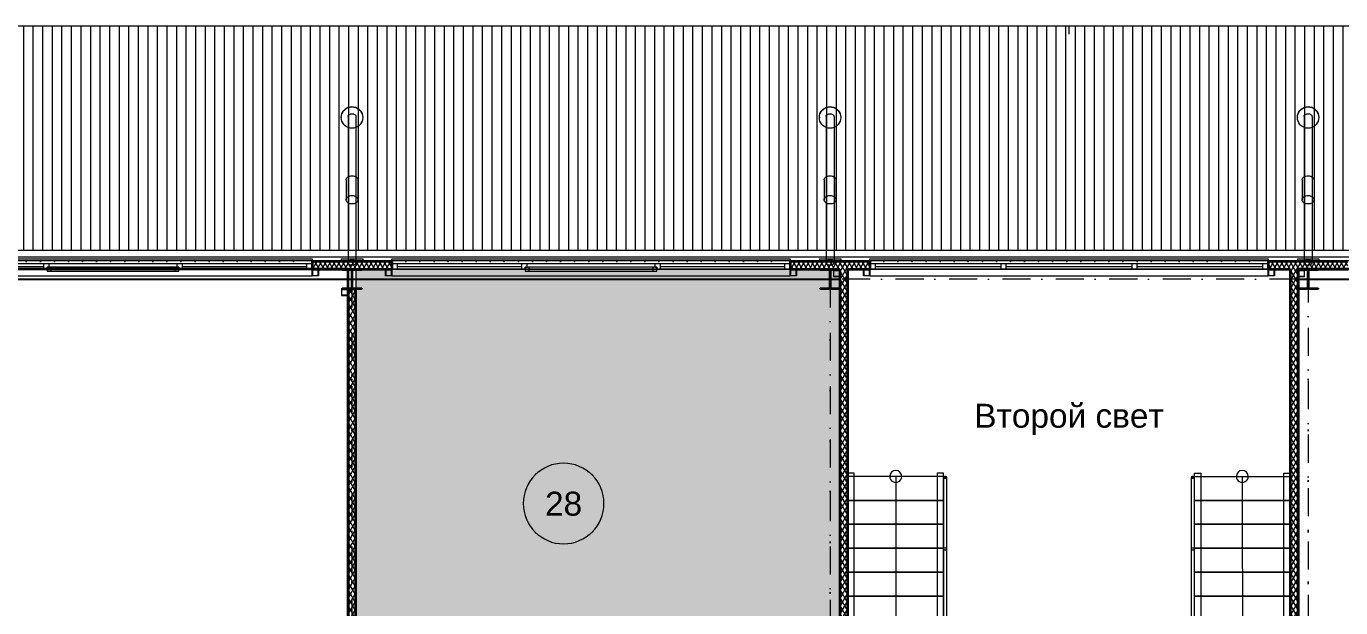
# Model space of a CAD drawing. Header units: millimetres. Extents: x -10605 to 103276, y -15987 to 52426.
# Drawn here: x 35912 to 52410, y 35878 to 43175 of the extents above; entities that cross this region are included whole.
import ezdxf
from ezdxf.enums import TextEntityAlignment as Align

# ---------------------------------------------------------------- set-up
doc = ezdxf.new("R2010")
doc.units = ezdxf.units.MM
doc.header["$MEASUREMENT"] = 0
for name, pattern in [('Dot & Dashed', [670.277762, 352.777767, -176.388884, 0, -141.111112]), ('Крупный пунктир', [634.99999, 0, -634.99999]), ('Пунктирная', [176.388884, 0, -176.388884])]:
    doc.linetypes.add(name, pattern=pattern)
for name, color, linetype, lineweight in [('0_Ном._пера__200', 7, 'Continuous', 0), ('0_Ном._пера__98', 7, 'Continuous', 25), ('Зоны_Ном._пера__38', 171, 'Continuous', 20), ('Лестницы_Ном._пера__100', 7, 'Continuous', 9), ('Металлический каркас здания_Ном._пера__98', 7, 'Continuous', 25), ('Металлический каркас здания_Ном._пера__99', 7, 'Continuous', 15), ('Окна Archicad_Ном._пера__100', 7, 'Continuous', 9), ('Окна Archicad_Ном._пера__3', 7, 'Continuous', 0), ('Окна Archicad_Ном._пера__97', 7, 'Continuous', 35), ('Оси_Ном._пера__200', 7, 'Continuous', 0), ('Паспорта Зон Archicad_Ном._пера__100', 7, 'Continuous', 9), ('Стены _Ном._пера__200', 7, 'Continuous', 0), ('Стены _Ном._пера__97', 7, 'Continuous', 35), ('Стены _Ном._пера__99', 7, 'Continuous', 15)]:
    doc.layers.add(name, color=color, linetype=linetype, lineweight=lineweight)
for name, color, linetype, lineweight, true_color in [('0_Ном._пера__92', 7, 'Continuous', 20, 0xc2e9e9e9), ('Зоны_Ном._пера__121', 7, 'Continuous', 35, 0xc2deab72), ('Стены _Ном._пера__94', 7, 'Continuous', 5, 0xc29f9f9f)]:
    doc.layers.add(name, color=color, linetype=linetype, lineweight=lineweight, true_color=true_color)
for name, color, linetype in [('Зоны', 7, 'Continuous'), ('Лестницы', 7, 'Continuous'), ('Металлический каркас здания', 7, 'Continuous'), ('Окна Archicad', 7, 'Continuous'), ('Оси', 7, 'Continuous'), ('Стены', 7, 'Continuous')]:
    doc.layers.add(name, color=color, linetype=linetype)
doc.styles.add('РЎР“Р•РќР•Р\xa0РР\xa0_РЎРўРР›Р¬_1', font='arial.ttf')
pattern_1 = [(60, (0, 0), (-43.30127, 25), []), (120, (0, 0), (43.30127, 25), [])]
pattern_2 = [(90, (0, 0), (-60, 0), [])]

# ---------------------------------------------------------------- blocks, each defined once
blk = doc.blocks.new('Перекрытие_1', base_point=(98125, 40125))
at = {"layer": '0_Ном._пера__200', "color": 7, "linetype": 'Continuous', "lineweight": 0, "flags": 128}
blk.add_lwpolyline([(98125, 40125), (51875, 40125), (51875, 29425), (46123, 29425), (46123, 40125), (-125, 40125), (-125, -125), (46125, -125), (46125, 10575), (51875, 10575), (51875, -125), (98125, -125)], close=True, dxfattribs=at)
blk = doc.blocks.new('Стена_1', base_point=(51875, 40125))
at = {"layer": 'Стены', "linetype": 'Continuous', "lineweight": 0, "true_color": 0x000000}
h = blk.add_hatch(dxfattribs=at)
h.set_pattern_fill('Batt_Insulation__3_', color=18, style=0, pattern_type=2)
h.set_pattern_definition(pattern_1)
h.paths.add_polyline_path([(51775, 40125), (51775, 28225), (51875, 28225), (51875, 40125)])
at = {"layer": 'Стены _Ном._пера__97', "color": 7, "linetype": 'Continuous', "lineweight": 35, "flags": 128}
for points in [[(51775, 40125), (51775, 28225)], [(51875, 28225), (51875, 40125)]]:
    blk.add_lwpolyline(points, dxfattribs=at)
blk = doc.blocks.new('Стена_30', base_point=(46125, 29425))
at = {"layer": 'Стены', "linetype": 'Continuous', "lineweight": 0, "true_color": 0x000000}
h = blk.add_hatch(dxfattribs=at)
h.set_pattern_fill('Batt_Insulation__3_', color=18, style=0, pattern_type=2)
h.set_pattern_definition(pattern_1)
h.paths.add_polyline_path([(46225, 33885), (46225, 40125), (46125, 40125), (46125, 33885)])
h = blk.add_hatch(dxfattribs=at)
h.set_pattern_fill('Batt_Insulation__3_', color=18, style=0, pattern_type=2)
h.set_pattern_definition(pattern_1)
h.paths.add_polyline_path([(46125, 33875), (46125, 29425), (46225, 29425), (46225, 33875)])
at = {"layer": 'Стены _Ном._пера__97', "color": 7, "linetype": 'Continuous', "lineweight": 35, "flags": 128}
for points in [[(46125, 40125), (46125, 33885)], [(46225, 29425), (46225, 40125)], [(46125, 33775), (46125, 29425)], [(46125, 29425), (46225, 29425)]]:
    blk.add_lwpolyline(points, dxfattribs=at)
blk = doc.blocks.new('Стена_50', base_point=(40000, 34125))
at = {"layer": 'Стены', "linetype": 'Continuous', "lineweight": 0, "true_color": 0x000000}
h = blk.add_hatch(dxfattribs=at)
h.set_pattern_fill('Batt_Insulation__3_', color=18, style=0, pattern_type=2)
h.set_pattern_definition(pattern_1)
h.paths.add_polyline_path([(40050, 34125), (40050, 39875), (39950, 39875), (39950, 34125)])
at = {"layer": 'Стены _Ном._пера__97', "color": 7, "linetype": 'Continuous', "lineweight": 35, "flags": 128}
for points in [[(40050, 39875), (39950, 39875)], [(39950, 39875), (39950, 34125)], [(40050, 34125), (40050, 39875)], [(39950, 34125), (40050, 34125)]]:
    blk.add_lwpolyline(points, dxfattribs=at)
blk = doc.blocks.new('Лист Профилированный 27')
at = {"layer": 'Стены _Ном._пера__94', "linetype": 'Continuous', "lineweight": 5, "true_color": 0x9f9f9f}
h = blk.add_hatch(dxfattribs=at)
h.set_pattern_fill('Barabбs_tйglakц_бllу_dupla', color=253, style=0, pattern_type=2)
h.set_pattern_definition([(90, (0, 0), (-120, 0), [])])
h.paths.add_polyline_path([(0, 200), (0, 0), (90395, 0), (90395, 200), (90395, 2610), (90395, 2809), (0, 2809), (0, 2610)])
at = {"layer": 'Стены _Ном._пера__99', "color": 7, "linetype": 'Continuous', "lineweight": 15}
blk.add_line((45198, 0), (45198, 100), dxfattribs=at)
at = {"layer": 'Стены _Ном._пера__99', "color": 7, "linetype": 'Continuous', "lineweight": 15, "flags": 128}
blk.add_lwpolyline([(0, 200), (0, 0), (90395, 0), (90395, 200), (90395, 2610), (90395, 2809), (0, 2809), (0, 2610)], close=True, dxfattribs=at)
blk = doc.blocks.new('Конструктор Кровли 27')
at = {"layer": '0_Ном._пера__92', "color": 254, "linetype": 'Continuous', "lineweight": 20, "true_color": 0xe9e9e9, "flags": 128}
blk.add_lwpolyline([(0, 46123), (0, 0), (40000, 0), (40000, 46125), (29425, 46125), (29425, 51875), (40000, 51875), (40000, 98000), (0, 98000), (0, 51875), (10575, 51875), (10575, 46123)], close=True, dxfattribs=at)
blk = doc.blocks.new('Колонна SHS ГК 27')
at = {"layer": 'Металлический каркас здания_Ном._пера__99', "linetype": 'Continuous', "lineweight": 0, "true_color": 0xffffff}
h = blk.add_hatch(dxfattribs=at)
h.set_pattern_fill('Barabбs_tйglakц_бllу', style=0, pattern_type=2)
h.set_pattern_definition(pattern_2)
h.paths.add_polyline_path([(-40, -40), (40, -40), (40, 40), (-40, 40)])
h.paths.add_polyline_path([(-36.4, -36.4), (-36.4, 36.4), (36.4, 36.4), (36.4, -36.4)], flags=0)
at = {"layer": 'Металлический каркас здания_Ном._пера__99', "color": 7, "linetype": 'Continuous', "lineweight": 15}
for p, q in [((40, 40), (-40, 40)), ((-40, 40), (-40, -40)), ((-36.4, -36.4), (-36.4, 36.4)), ((-36.4, 36.4), (36.4, 36.4)), ((36.4, 36.4), (36.4, -36.4)), ((40, -40), (40, 40)), ((-40, -40), (40, -40)), ((36.4, -36.4), (-36.4, -36.4))]:
    blk.add_line(p, q, dxfattribs=at)
blk = doc.blocks.new('Труба Квадратного Сечения ГК SHS 27_3')
at = {"layer": 'Металлический каркас здания_Ном._пера__99', "color": 7, "linetype": 'Continuous', "lineweight": 15}
for p, q in [((2500, 40), (0, 40)), ((0, 40), (0, 0)), ((0, 0), (0, -40)), ((5000, 40), (2500, 40)), ((5000, 0), (5000, 40)), ((5000, -40), (5000, 0)), ((0, -40), (2500, -40)), ((2500, -40), (5000, -40))]:
    blk.add_line(p, q, dxfattribs=at)
blk = doc.blocks.new('Стена_55', base_point=(3803, 40236))
at = {"layer": 'Стены _Ном._пера__200', "color": 7, "linetype": 'Continuous', "lineweight": 0}
blk.add_line((3803, 40237), (94198, 40237), dxfattribs=at)
at = {"layer": 'Стены _Ном._пера__200', "color": 7, "linetype": 'Continuous', "lineweight": 0, "flags": 128}
for points in [[(94198, 40276), (3803, 40276)], [(3803, 40236), (94198, 40236)]]:
    blk.add_lwpolyline(points, dxfattribs=at)
blk = doc.blocks.new('Рабочий кабинет_28_30', base_point=(42989, 37418))
at = {"layer": 'Зоны_Ном._пера__38', "linetype": 'Continuous', "lineweight": 0, "true_color": 0x1f1f3f}
blk.add_hatch(color=179, dxfattribs=at).paths.add_polyline_path([(40050, 33875), (46125, 33875), (46125, 40125), (40050, 40125)])
at = {"layer": 'Паспорта Зон Archicad_Ном._пера__100', "color": 7, "linetype": 'Continuous', "lineweight": 9}
blk.add_line((44843, 34634), (45872, 34634), dxfattribs=at)
for start, end in [(0, 180), (180, 0)]:
    blk.add_arc((42656, 37186), 506, start, end, dxfattribs=at)
at = {"layer": 'Паспорта Зон Archicad_Ном._пера__100', "color": 7, "lineweight": 9, "style": 'РЎР“Р•РќР•Р\xa0РР\xa0_РЎРўРР›Р¬_1'}
for tag, p in [('ROOM_NUMBER', (42656, 37184)), ('ROOM_AREA', (45358, 34834))]:
    blk.add_attdef(tag, text='', height=300, dxfattribs=at).set_placement(p, align=Align.MIDDLE_CENTER)
blk = doc.blocks.new('Лестница_3')
at = {"layer": 'Лестницы_Ном._пера__100', "color": 7, "linetype": 'Continuous', "lineweight": 9}
for p, q in [((46225, 37525), (46224, 34525)), ((46225, 37566), (46225, 37525)), ((46305, 37566), (46225, 37566)), ((47425, 37525), (46225, 37525)), ((46225, 37525), (46225, 37225)), ((46304, 34525), (46305, 37525)), ((46305, 37525), (46305, 37566)), ((46825, 37525), (46825, 37225)), ((47345, 37525), (47344, 34525)), ((47345, 37565), (47345, 37525)), ((47425, 37565), (47345, 37565)), ((47345, 37525), (47345, 37525)), ((47424, 34525), (47425, 37525)), ((47425, 37525), (47425, 37565)), ((47425, 37525), (47425, 37525)), ((47425, 37225), (47425, 37525)), ((47425, 37525), (47425, 37525)), ((46225, 37225), (47425, 37225)), ((47425, 37225), (46225, 37225)), ((46225, 37225), (46225, 36925)), ((46825, 37225), (46824, 34825)), ((47425, 36925), (47425, 37225)), ((46225, 36925), (47425, 36925)), ((47425, 36925), (46225, 36925)), ((46225, 36925), (46225, 36625)), ((47425, 36625), (47425, 36925)), ((46225, 36625), (47425, 36625)), ((47425, 36625), (46225, 36625)), ((46225, 36625), (46225, 36325)), ((47425, 36325), (47425, 36625)), ((46225, 36325), (47425, 36325)), ((47425, 36325), (46225, 36325)), ((46225, 36325), (46225, 36025)), ((47425, 36025), (47425, 36325)), ((46225, 36025), (47425, 36025)), ((47425, 36025), (46225, 36025)), ((46225, 36025), (46225, 35725)), ((47425, 35725), (47425, 36025)), ((46225, 35725), (46224, 35425)), ((46225, 35725), (47425, 35725)), ((47425, 35725), (46225, 35725)), ((47424, 35425), (47425, 35725)), ((46224, 35425), (47424, 35425)), ((47424, 35425), (46224, 35425)), ((46224, 35425), (46224, 35125)), ((47424, 35125), (47424, 35425)), ((46224, 35125), (47424, 35125)), ((47424, 35125), (46224, 35125)), ((46224, 35125), (46224, 34825)), ((47424, 34825), (47424, 35125)), ((46224, 34825), (47424, 34825)), ((47424, 34825), (46224, 34825)), ((46224, 34825), (46224, 34525)), ((46824, 34825), (46824, 34525)), ((47424, 34525), (47424, 34825)), ((46824, 34525), (46574, 34775)), ((47074, 34775), (46824, 34525)), ((46224, 34525), (46304, 34525)), ((46224, 34525), (47424, 34525)), ((47344, 34525), (47424, 34525))]:
    blk.add_line(p, q, dxfattribs=at)
for start, end in [(359.9913, 179.9913), (179.9913, 359.9913)]:
    blk.add_arc((46825, 37525), 75, start, end, dxfattribs=at)
blk = doc.blocks.new('Лестница_5')
at = {"layer": 'Лестницы_Ном._пера__100', "color": 7, "linetype": 'Continuous', "lineweight": 9}
for p, q in [((50575, 37525), (50575, 37565)), ((50575, 37565), (50655, 37565)), ((50576, 34525), (50575, 37525)), ((50575, 37525), (50575, 37525)), ((50575, 37225), (50575, 37525)), ((50575, 37525), (50575, 37525)), ((50575, 37525), (51775, 37525)), ((50655, 37565), (50655, 37525)), ((50655, 37525), (50655, 37525)), ((50655, 37525), (50656, 34525)), ((51175, 37525), (51175, 37225)), ((51695, 37525), (51695, 37566)), ((51695, 37566), (51775, 37566)), ((51696, 34525), (51695, 37525)), ((51775, 37566), (51775, 37525)), ((51775, 37525), (51776, 34525)), ((51775, 37525), (51775, 37225)), ((51775, 37225), (50575, 37225)), ((50575, 36925), (50575, 37225)), ((50575, 37225), (51775, 37225)), ((51175, 37225), (51176, 34825)), ((51775, 37225), (51775, 36925)), ((51775, 36925), (50575, 36925)), ((50575, 36625), (50575, 36925)), ((50575, 36925), (51775, 36925)), ((51775, 36925), (51775, 36625)), ((51775, 36625), (50575, 36625)), ((50575, 36325), (50575, 36625)), ((50575, 36625), (51775, 36625)), ((51775, 36625), (51775, 36325)), ((51775, 36325), (50575, 36325)), ((50575, 36025), (50575, 36325)), ((50575, 36325), (51775, 36325)), ((51775, 36325), (51775, 36025)), ((51775, 36025), (50575, 36025)), ((50575, 35725), (50575, 36025)), ((50575, 36025), (51775, 36025)), ((51775, 36025), (51775, 35725)), ((51775, 35725), (50575, 35725)), ((50576, 35425), (50575, 35725)), ((50575, 35725), (51775, 35725)), ((51775, 35725), (51776, 35425)), ((51776, 35425), (50576, 35425)), ((50576, 35125), (50576, 35425)), ((50576, 35425), (51776, 35425)), ((51776, 35425), (51776, 35125)), ((51776, 35125), (50576, 35125)), ((50576, 34825), (50576, 35125)), ((50576, 35125), (51776, 35125)), ((51776, 35125), (51776, 34825)), ((51776, 34825), (50576, 34825)), ((50576, 34825), (51776, 34825)), ((50576, 34525), (50576, 34825)), ((51176, 34825), (51176, 34525)), ((51776, 34825), (51776, 34525)), ((50926, 34775), (51176, 34525)), ((51176, 34525), (51426, 34775)), ((50656, 34525), (50576, 34525)), ((51776, 34525), (50576, 34525)), ((51776, 34525), (51696, 34525))]:
    blk.add_line(p, q, dxfattribs=at)
for start, end in [(0.0087, 180.0087), (180.0087, 0.0087)]:
    blk.add_arc((51175, 37525), 75, start, end, dxfattribs=at)
blk = doc.blocks.new('Ограждение_4')
at = {"layer": 'Лестницы_Ном._пера__100', "color": 7, "linetype": 'Continuous', "lineweight": 9}
for p, q in [((47465, 37515), (47425, 37515)), ((47425, 37515), (47425, 34815)), ((47465, 37515), (47425, 37515)), ((47425, 37515), (47425, 34815)), ((47465, 37515), (47425, 37515)), ((47425, 37515), (47425, 34815)), ((47465, 37515), (47425, 37515)), ((47425, 37515), (47425, 34815)), ((47465, 37515), (47425, 37515)), ((47425, 37515), (47425, 34815)), ((47465, 34815), (47465, 37515)), ((47465, 34815), (47465, 37515)), ((47465, 34815), (47465, 37515)), ((47465, 34815), (47465, 37515)), ((47465, 34815), (47465, 37515)), ((50575, 37515), (50535, 37515)), ((50535, 37515), (50535, 34815)), ((50575, 37515), (50535, 37515)), ((50535, 37515), (50535, 34815)), ((50575, 37515), (50535, 37515)), ((50535, 37515), (50535, 34815)), ((50575, 37515), (50535, 37515)), ((50535, 37515), (50535, 34815)), ((50575, 37515), (50535, 37515)), ((50535, 37515), (50535, 34815)), ((50575, 34815), (50575, 37515)), ((50575, 34815), (50575, 37515)), ((50575, 34815), (50575, 37515)), ((50575, 34815), (50575, 37515)), ((50575, 34815), (50575, 37515)), ((47425, 34815), (47425, 33905)), ((47425, 34815), (47425, 33905)), ((47425, 34815), (47425, 33905)), ((47425, 34815), (47425, 33905)), ((47425, 34815), (47425, 33905)), ((47465, 33905), (47465, 34815)), ((47465, 33905), (47465, 34815)), ((47465, 33905), (47465, 34815)), ((47465, 33905), (47465, 34815)), ((47465, 33905), (47465, 34815)), ((50535, 34815), (50535, 33905)), ((50535, 34815), (50535, 33905)), ((50535, 34815), (50535, 33905)), ((50535, 34815), (50535, 33905)), ((50535, 34815), (50535, 33905)), ((50575, 33905), (50575, 34815)), ((50575, 33905), (50575, 34815)), ((50575, 33905), (50575, 34815)), ((50575, 33905), (50575, 34815)), ((50575, 33905), (50575, 34815)), ((47425, 33905), (47424, 29425)), ((47425, 33905), (47424, 29425)), ((47425, 33905), (47424, 29425)), ((47425, 33905), (47424, 29425)), ((47425, 33905), (47424, 29425)), ((47464, 29465), (47465, 33905)), ((47464, 29465), (47465, 33905)), ((47464, 29465), (47465, 33905)), ((47464, 29465), (47465, 33905)), ((47464, 29465), (47465, 33905)), ((50535, 33905), (50535, 29465)), ((50535, 33905), (50535, 29465)), ((50535, 33905), (50535, 29465)), ((50535, 33905), (50535, 29465)), ((50535, 33905), (50535, 29465)), ((50575, 29425), (50575, 33905)), ((50575, 29425), (50575, 33905)), ((50575, 29425), (50575, 33905)), ((50575, 29425), (50575, 33905)), ((50575, 29425), (50575, 33905)), ((47424, 29425), (50575, 29425)), ((47424, 29425), (50575, 29425)), ((47424, 29425), (50575, 29425)), ((47424, 29425), (50575, 29425)), ((47424, 29425), (50575, 29425)), ((50535, 29465), (47464, 29465)), ((50535, 29465), (47464, 29465)), ((50535, 29465), (47464, 29465)), ((50535, 29465), (47464, 29465)), ((50535, 29465), (47464, 29465))]:
    blk.add_line(p, q, dxfattribs=at)
at = {"layer": 'Лестницы_Ном._пера__100', "color": 7, "linetype": 'Continuous', "lineweight": 9, "flags": 128}
for points in [[(47465, 37515), (47465, 37516), (47464, 37518), (47462, 37520), (47460, 37521), (47458, 37522), (47455, 37523), (47452, 37524), (47449, 37524), (47445, 37525), (47442, 37524), (47438, 37524), (47435, 37523), (47432, 37522), (47430, 37521), (47428, 37520), (47426, 37518), (47425, 37516), (47425, 37515), (47425, 37513), (47426, 37511), (47428, 37510), (47430, 37508), (47432, 37507), (47435, 37506), (47438, 37505), (47442, 37505), (47445, 37505), (47449, 37505), (47452, 37505), (47455, 37506), (47458, 37507), (47460, 37508), (47462, 37510), (47464, 37511), (47465, 37513)], [(50535, 37515), (50535, 37513), (50536, 37511), (50538, 37510), (50540, 37508), (50542, 37507), (50545, 37506), (50548, 37505), (50552, 37505), (50555, 37505), (50558, 37505), (50562, 37505), (50565, 37506), (50568, 37507), (50570, 37508), (50572, 37510), (50574, 37511), (50575, 37513), (50575, 37515), (50575, 37516), (50574, 37518), (50572, 37520), (50570, 37521), (50568, 37522), (50565, 37523), (50562, 37524), (50558, 37524), (50555, 37525), (50552, 37524), (50548, 37524), (50545, 37523), (50542, 37522), (50540, 37521), (50538, 37520), (50536, 37518), (50535, 37516)], [(47425, 36605), (47465, 36605), (47465, 36625), (47425, 36625)], [(50575, 36625), (50535, 36625), (50535, 36605), (50575, 36605)], [(47425, 35705), (47465, 35705), (47465, 35725), (47425, 35725)], [(50575, 35725), (50535, 35725), (50535, 35705), (50575, 35705)], [(47465, 34815), (47464, 34816), (47464, 34818), (47462, 34820), (47460, 34821), (47458, 34822), (47455, 34823), (47452, 34824), (47448, 34824), (47445, 34825), (47441, 34824), (47438, 34824), (47435, 34823), (47432, 34822), (47429, 34821), (47427, 34820), (47426, 34818), (47425, 34816), (47425, 34815), (47425, 34813), (47426, 34811), (47427, 34810), (47429, 34808), (47432, 34807), (47435, 34806), (47438, 34805), (47441, 34805), (47445, 34805), (47448, 34805), (47452, 34805), (47455, 34806), (47458, 34807), (47460, 34808), (47462, 34810), (47464, 34811), (47464, 34813)], [(50575, 34825), (50535, 34825), (50535, 34805), (50575, 34805)], [(47465, 33905), (47464, 33907), (47464, 33909), (47462, 33910), (47460, 33912), (47458, 33913), (47455, 33914), (47452, 33915), (47448, 33915), (47445, 33915), (47441, 33915), (47438, 33915), (47435, 33914), (47432, 33913), (47429, 33912), (47427, 33910), (47426, 33909), (47425, 33907), (47425, 33905), (47425, 33903), (47426, 33902), (47427, 33900), (47429, 33899), (47432, 33897), (47435, 33896), (47438, 33896), (47441, 33895), (47445, 33895), (47448, 33895), (47452, 33896), (47455, 33896), (47458, 33897), (47460, 33899), (47462, 33900), (47464, 33902), (47464, 33903)], [(50575, 33915), (50535, 33915), (50535, 33895), (50575, 33895)], [(47425, 33003), (47465, 33003), (47465, 33023), (47425, 33023)], [(50575, 33023), (50535, 33023), (50535, 33003), (50575, 33003)], [(47425, 32111), (47465, 32111), (47465, 32131), (47425, 32131)], [(50575, 32131), (50535, 32131), (50535, 32111), (50575, 32111)], [(47425, 31219), (47465, 31219), (47465, 31239), (47425, 31239)], [(50575, 31239), (50535, 31239), (50535, 31219), (50575, 31219)], [(47424, 30327), (47464, 30327), (47464, 30347), (47424, 30347)], [(50575, 30347), (50535, 30347), (50535, 30327), (50575, 30327)], [(47444, 29465), (47443, 29465), (47441, 29464), (47439, 29462), (47438, 29460), (47437, 29458), (47436, 29455), (47435, 29452), (47435, 29448), (47434, 29445), (47435, 29442), (47435, 29438), (47436, 29435), (47437, 29432), (47438, 29430), (47439, 29428), (47441, 29426), (47443, 29425), (47444, 29425), (47446, 29425), (47448, 29426), (47449, 29428), (47451, 29430), (47452, 29432), (47453, 29435), (47454, 29438), (47454, 29442), (47454, 29445), (47454, 29448), (47454, 29452), (47453, 29455), (47452, 29458), (47451, 29460), (47449, 29462), (47448, 29464), (47446, 29465)], [(48232, 29425), (48232, 29465), (48212, 29465), (48212, 29425)], [(49010, 29425), (49010, 29465), (48990, 29465), (48990, 29425)], [(49787, 29425), (49787, 29465), (49767, 29465), (49767, 29425)], [(50535, 29445), (50535, 29443), (50536, 29442), (50538, 29440), (50540, 29439), (50542, 29437), (50545, 29436), (50548, 29436), (50552, 29435), (50555, 29435), (50558, 29435), (50562, 29436), (50565, 29436), (50568, 29437), (50570, 29439), (50572, 29440), (50574, 29442), (50575, 29443), (50575, 29445), (50575, 29447), (50574, 29448), (50572, 29450), (50570, 29451), (50568, 29453), (50565, 29454), (50562, 29454), (50558, 29455), (50555, 29455), (50552, 29455), (50548, 29454), (50545, 29454), (50542, 29453), (50540, 29451), (50538, 29450), (50536, 29448), (50535, 29447)]]:
    blk.add_lwpolyline(points, close=True, dxfattribs=at)
blk = doc.blocks.new('Колонна Универсальная 27')
at = {"layer": 'Металлический каркас здания_Ном._пера__98', "linetype": 'Continuous', "lineweight": 0, "true_color": 0xffffff}
h = blk.add_hatch(dxfattribs=at)
h.set_pattern_fill('Barabбs_tйglakц_бllу', style=0, pattern_type=2)
h.set_pattern_definition(pattern_2)
h.paths.add_polyline_path([(-125, -125), (125, -125), (125, -113), (4, -113), (4, 113), (125, 113), (125, 125), (-125, 125), (-125, 113), (-4, 113), (-4, -113), (-125, -113)])
at = {"layer": 'Металлический каркас здания_Ном._пера__98', "color": 7, "linetype": 'Continuous', "lineweight": 25}
for p, q in [((125, 125), (-125, 125)), ((-125, 125), (-125, 113)), ((-125, 113), (-4, 113)), ((-4, 113), (-4, -113)), ((4, -113), (4, 113)), ((4, 113), (125, 113)), ((125, 113), (125, 125)), ((-4, -113), (-125, -113)), ((-125, -113), (-125, -125)), ((-125, -125), (125, -125)), ((125, -113), (4, -113)), ((125, -125), (125, -113))]:
    blk.add_line(p, q, dxfattribs=at)
blk = doc.blocks.new('Двутавp К 26020-83 27')
at = {"layer": 'Металлический каркас здания_Ном._пера__98', "color": 7, "linetype": 'Крупный пунктир', "lineweight": 25}
blk.add_line((0, 0), (39875, 0), dxfattribs=at)
blk = doc.blocks.new('Стандартный Маркер Сетки_2')
at = {"layer": 'Оси_Ном._пера__200', "color": 7, "linetype": 'Dot & Dashed', "lineweight": 0}
blk.add_line((0, 0), (107930, 0), dxfattribs=at)
at = {"layer": 'Оси_Ном._пера__200', "color": 7, "lineweight": 0, "style": 'РЎР“Р•РќР•Р\xa0РР\xa0_РЎРўРР›Р¬_1'}
blk.add_attdef('AC_MarkerText_1', text='', height=300, dxfattribs=at).set_placement((108330, 150), align=Align.TOP_CENTER)
blk = doc.blocks.new('Цилиндр 27')
at = {"layer": 'Стены _Ном._пера__200', "color": 7, "linetype": 'Continuous', "lineweight": 0}
for p, q in [((-33, 17), (-35, 9)), ((-35, 9), (-35, 0)), ((-35, 0), (-35, -9)), ((-31, 25), (-33, 17)), ((-27, 32), (-31, 25)), ((-23, 38), (-27, 32)), ((-18, 43), (-23, 38)), ((-12, 47), (-18, 43)), ((-6, 49), (-12, 47)), ((0, 50), (-6, 49)), ((0, 50), (1831, 50)), ((1798, 17), (1796, 9)), ((1796, 9), (1796, 0)), ((1796, 0), (1796, -9)), ((1801, 25), (1798, 17)), ((1804, 32), (1801, 25)), ((1809, 38), (1804, 32)), ((1814, 43), (1809, 38)), ((1819, 47), (1814, 43)), ((1825, 49), (1819, 47)), ((1831, 50), (1825, 49)), ((1837, 49), (1831, 50)), ((1843, 47), (1837, 49)), ((1849, 43), (1843, 47)), ((1854, 38), (1849, 43)), ((1858, 32), (1854, 38)), ((1862, 25), (1858, 32)), ((1865, 17), (1862, 25)), ((1866, 9), (1865, 17)), ((1867, 0), (1866, 9)), ((1866, -9), (1867, 0)), ((-35, -9), (-33, -17)), ((-33, -17), (-31, -25)), ((-31, -25), (-27, -32)), ((-27, -32), (-23, -38)), ((-23, -38), (-18, -43)), ((-18, -43), (-12, -47)), ((-12, -47), (-6, -49)), ((-6, -49), (0, -50)), ((0, -50), (1831, -50)), ((1796, -9), (1798, -17)), ((1798, -17), (1801, -25)), ((1801, -25), (1804, -32)), ((1804, -32), (1809, -38)), ((1809, -38), (1814, -43)), ((1814, -43), (1819, -47)), ((1819, -47), (1825, -49)), ((1825, -49), (1831, -50)), ((1831, -50), (1837, -49)), ((1837, -49), (1843, -47)), ((1843, -47), (1849, -43)), ((1849, -43), (1854, -38)), ((1854, -38), (1858, -32)), ((1858, -32), (1862, -25)), ((1862, -25), (1865, -17)), ((1865, -17), (1866, -9))]:
    blk.add_line(p, q, dxfattribs=at)
blk = doc.blocks.new('Цилиндр 27_2')
at = {"layer": 'Стены _Ном._пера__200', "color": 7, "linetype": 'Continuous', "lineweight": 0}
for p, q in [((-132, 23), (-134, 0)), ((-126, 46), (-132, 23)), ((-128, 23), (-130, 0)), ((-122, 46), (-128, 23)), ((-116, 67), (-126, 46)), ((-112, 67), (-122, 46)), ((-102, 86), (-116, 67)), ((-99, 86), (-112, 67)), ((-86, 102), (-102, 86)), ((-82, 102), (-99, 86)), ((-67, 116), (-86, 102)), ((-63, 116), (-82, 102)), ((-46, 126), (-67, 116)), ((-42, 126), (-63, 116)), ((-23, 132), (-46, 126)), ((-20, 132), (-42, 126)), ((0, 134), (-23, 132)), ((3, 134), (-20, 132)), ((0, 134), (3, 134)), ((27, 132), (3, 134)), ((49, 126), (27, 132)), ((70, 116), (49, 126)), ((89, 102), (70, 116)), ((106, 86), (89, 102)), ((119, 67), (106, 86)), ((129, 46), (119, 67)), ((135, 23), (129, 46)), ((137, 0), (135, 23)), ((135, -23), (137, 0)), ((-134, 0), (-132, -23)), ((-132, -23), (-126, -46)), ((-130, 0), (-128, -23)), ((-128, -23), (-122, -46)), ((-126, -46), (-116, -67)), ((-122, -46), (-112, -67)), ((-116, -67), (-102, -86)), ((-112, -67), (-99, -86)), ((-102, -86), (-86, -102)), ((-99, -86), (-82, -102)), ((-86, -102), (-67, -116)), ((-82, -102), (-63, -116)), ((-67, -116), (-46, -126)), ((-63, -116), (-42, -126)), ((-46, -126), (-23, -132)), ((-42, -126), (-20, -132)), ((-23, -132), (0, -134)), ((-20, -132), (3, -134)), ((0, -134), (3, -134)), ((3, -134), (27, -132)), ((27, -132), (49, -126)), ((49, -126), (70, -116)), ((70, -116), (89, -102)), ((89, -102), (106, -86)), ((106, -86), (119, -67)), ((119, -67), (129, -46)), ((129, -46), (135, -23))]:
    blk.add_line(p, q, dxfattribs=at)
blk = doc.blocks.new('Цилиндр 27_3')
at = {"layer": 'Стены _Ном._пера__200', "color": 7, "linetype": 'Continuous', "lineweight": 0}
for p, q in [((0, 134), (0, 132)), ((0, 134), (30, 134)), ((0, 132), (0, 126)), ((0, 126), (0, 116)), ((0, 116), (0, 102)), ((0, 102), (0, 86)), ((0, 86), (0, 67)), ((0, 67), (0, 46)), ((0, 46), (0, 23)), ((0, 23), (0, 0)), ((0, 0), (0, -23)), ((30, 134), (30, 132)), ((30, 132), (30, 126)), ((30, 126), (30, 116)), ((30, 116), (30, 102)), ((30, 102), (30, 86)), ((30, 86), (30, 67)), ((30, 67), (30, 46)), ((30, 46), (30, 23)), ((30, 23), (30, 0)), ((30, 0), (30, -23)), ((0, -23), (0, -46)), ((0, -46), (0, -67)), ((0, -67), (0, -86)), ((0, -86), (0, -102)), ((0, -102), (0, -116)), ((0, -116), (0, -126)), ((0, -126), (0, -132)), ((0, -132), (0, -134)), ((0, -134), (30, -134)), ((30, -23), (30, -46)), ((30, -46), (30, -67)), ((30, -67), (30, -86)), ((30, -86), (30, -102)), ((30, -102), (30, -116)), ((30, -116), (30, -126)), ((30, -126), (30, -132)), ((30, -132), (30, -134))]:
    blk.add_line(p, q, dxfattribs=at)
blk = doc.blocks.new('Цилиндр 27_4')
at = {"layer": 'Стены _Ном._пера__200', "color": 7, "linetype": 'Continuous', "lineweight": 0}
for p, q in [((-52, 13), (-53, 0)), ((-53, 0), (-52, -13)), ((-50, 26), (-52, 13)), ((-46, 37), (-50, 26)), ((-41, 48), (-46, 37)), ((-34, 57), (-41, 48)), ((-27, 65), (-34, 57)), ((-18, 70), (-27, 65)), ((-9, 74), (-18, 70)), ((0, 75), (-9, 74)), ((0, 75), (248, 75)), ((196, 13), (195, 0)), ((195, 0), (196, -13)), ((198, 26), (196, 13)), ((202, 37), (198, 26)), ((208, 48), (202, 37)), ((214, 57), (208, 48)), ((222, 65), (214, 57)), ((230, 70), (222, 65)), ((239, 74), (230, 70)), ((248, 75), (239, 74)), ((257, 74), (248, 75)), ((266, 70), (257, 74)), ((275, 65), (266, 70)), ((282, 57), (275, 65)), ((289, 48), (282, 57)), ((294, 37), (289, 48)), ((298, 26), (294, 37)), ((300, 13), (298, 26)), ((301, 0), (300, 13)), ((300, -13), (301, 0)), ((-52, -13), (-50, -26)), ((-50, -26), (-46, -37)), ((-46, -37), (-41, -48)), ((-41, -48), (-34, -57)), ((-34, -57), (-27, -65)), ((-27, -65), (-18, -70)), ((-18, -70), (-9, -74)), ((-9, -74), (0, -75)), ((0, -75), (248, -75)), ((196, -13), (198, -26)), ((198, -26), (202, -37)), ((202, -37), (208, -48)), ((208, -48), (214, -57)), ((214, -57), (222, -65)), ((222, -65), (230, -70)), ((230, -70), (239, -74)), ((239, -74), (248, -75)), ((248, -75), (257, -74)), ((257, -74), (266, -70)), ((266, -70), (275, -65)), ((275, -65), (282, -57)), ((282, -57), (289, -48)), ((289, -48), (294, -37)), ((294, -37), (298, -26)), ((298, -26), (300, -13))]:
    blk.add_line(p, q, dxfattribs=at)
blk = doc.blocks.new('Двутавp К 26020-83 27_4')
at = {"layer": 'Металлический каркас здания_Ном._пера__98', "color": 7, "linetype": 'Крупный пунктир', "lineweight": 25}
blk.add_line((0, 0), (39750, 0), dxfattribs=at)
blk = doc.blocks.new('Горизонтальное Многостворчатое Окно 27')
at = {"layer": 'Окна Archicad_Ном._пера__100', "color": 7, "linetype": 'Continuous', "lineweight": 9}
for p, q in [((-2500, 0), (-2430, 0)), ((-2430, 0), (-2430, -70)), ((-873, -70), (-873, 0)), ((-873, 0), (-838, 0)), ((-838, 0), (-828, 0)), ((-828, 25), (-778, 25)), ((-828, -25), (-828, 25)), ((-828, 0), (-828, -25)), ((-778, 25), (-778, -25)), ((-778, 25), (778, 25)), ((-778, 0), (778, 0)), ((778, -25), (778, 25)), ((778, 25), (828, 25)), ((828, 25), (828, -25)), ((828, -25), (828, 0)), ((828, 0), (838, 0)), ((838, 0), (873, 0)), ((873, 0), (873, -70)), ((2430, -70), (2430, 0)), ((2430, 0), (2500, 0)), ((-2430, -70), (-2500, -70)), ((-838, -70), (-873, -70)), ((-803, -70), (-838, -70)), ((-828, -25), (-803, -25)), ((-778, -25), (-828, -25)), ((-803, -25), (-803, -70)), ((778, -25), (-778, -25)), ((828, -25), (778, -25)), ((803, -70), (803, -25)), ((803, -25), (828, -25)), ((838, -70), (803, -70)), ((873, -70), (838, -70)), ((2500, -70), (2430, -70))]:
    blk.add_line(p, q, dxfattribs=at)
at = {"layer": 'Окна Archicad_Ном._пера__3', "color": 7, "linetype": 'Continuous', "lineweight": 0}
for p, q in [((-2500, 0), (2500, 0)), ((-2430, 0), (-873, 0)), ((-778, 25), (778, 25)), ((873, 0), (2430, 0)), ((-2500, -100), (-2500, -130)), ((-2500, -130), (2500, -130)), ((-2430, -35), (-873, -35)), ((-873, -70), (-2430, -70)), ((803, -70), (-803, -70)), ((873, -35), (2430, -35)), ((2430, -70), (873, -70)), ((2500, -130), (2500, -100))]:
    blk.add_line(p, q, dxfattribs=at)
at = {"layer": 'Окна Archicad_Ном._пера__3', "color": 7, "linetype": 'Пунктирная', "lineweight": 0}
blk.add_line((-2500, -100), (2500, -100), dxfattribs=at)
at = {"layer": 'Окна Archicad_Ном._пера__97', "color": 7, "linetype": 'Continuous', "lineweight": 35}
for p, q in [((-2500, -70), (-2500, 0)), ((-2500, -70), (-2500, 0)), ((2500, -70), (2500, 0)), ((2500, -70), (2500, 0)), ((-2500, -100), (-2500, -70)), ((2500, -100), (2500, -70))]:
    blk.add_line(p, q, dxfattribs=at)
blk = doc.blocks.new('Горизонтальное Многостворчатое Окно 27_2')
at = {"layer": 'Окна Archicad_Ном._пера__100', "color": 7, "linetype": 'Continuous', "lineweight": 9}
for p, q in [((-2500, 0), (-2430, 0)), ((-2430, 0), (-2430, -70)), ((-857, -70), (-857, 0)), ((-857, 0), (-822, 0)), ((-822, 0), (-787, 0)), ((-787, 0), (-787, -70)), ((787, -70), (787, 0)), ((787, 0), (822, 0)), ((822, 0), (857, 0)), ((857, 0), (857, -70)), ((2430, -70), (2430, 0)), ((2430, 0), (2500, 0)), ((-2430, -70), (-2500, -70)), ((-822, -70), (-857, -70)), ((-787, -70), (-822, -70)), ((822, -70), (787, -70)), ((857, -70), (822, -70)), ((2500, -70), (2430, -70))]:
    blk.add_line(p, q, dxfattribs=at)
at = {"layer": 'Окна Archicad_Ном._пера__3', "color": 7, "linetype": 'Continuous', "lineweight": 0}
for p, q in [((-2500, 0), (2500, 0)), ((-2430, 0), (-857, 0)), ((-787, 0), (787, 0)), ((857, 0), (2430, 0)), ((-2500, -100), (-2500, -130)), ((-2500, -130), (2500, -130)), ((-2430, -35), (-857, -35)), ((-857, -70), (-2430, -70)), ((-787, -35), (787, -35)), ((787, -70), (-787, -70)), ((857, -35), (2430, -35)), ((2430, -70), (857, -70)), ((2500, -130), (2500, -100))]:
    blk.add_line(p, q, dxfattribs=at)
at = {"layer": 'Окна Archicad_Ном._пера__3', "color": 7, "linetype": 'Пунктирная', "lineweight": 0}
blk.add_line((-2500, -100), (2500, -100), dxfattribs=at)
at = {"layer": 'Окна Archicad_Ном._пера__97', "color": 7, "linetype": 'Continuous', "lineweight": 35}
for p, q in [((-2500, -70), (-2500, 0)), ((-2500, -70), (-2500, 0)), ((2500, -70), (2500, 0)), ((2500, -70), (2500, 0)), ((-2500, -100), (-2500, -70)), ((2500, -100), (2500, -70))]:
    blk.add_line(p, q, dxfattribs=at)
blk = doc.blocks.new('Стена_102', base_point=(-125, 40125))
at = {"layer": 'Стены', "linetype": 'Continuous', "lineweight": 0, "true_color": 0x000000}
h = blk.add_hatch(dxfattribs=at)
h.set_pattern_fill('Batt_Insulation__3_', color=18, style=0, pattern_type=2)
h.set_pattern_definition(pattern_1)
h.paths.add_polyline_path([(39500, 40225), (39500, 40195), (39500, 40125), (40500, 40125), (40500, 40195), (40500, 40225)])
h = blk.add_hatch(dxfattribs=at)
h.set_pattern_fill('Batt_Insulation__3_', color=18, style=0, pattern_type=2)
h.set_pattern_definition(pattern_1)
h.paths.add_polyline_path([(45500, 40195), (45500, 40125), (46500, 40125), (46500, 40195), (46500, 40225), (45500, 40225)])
h = blk.add_hatch(dxfattribs=at)
h.set_pattern_fill('Batt_Insulation__3_', color=18, style=0, pattern_type=2)
h.set_pattern_definition(pattern_1)
h.paths.add_polyline_path([(51500, 40195), (51500, 40125), (52500, 40125), (52500, 40195), (52500, 40225), (51500, 40225)])
at = {"layer": 'Стены _Ном._пера__97', "color": 7, "linetype": 'Continuous', "lineweight": 35}
for p, q in [((39500, 40225), (39500, 40195)), ((39500, 40195), (39500, 40125)), ((40500, 40225), (40500, 40195)), ((40500, 40195), (40500, 40125)), ((45500, 40225), (45500, 40195)), ((45500, 40195), (45500, 40125)), ((46500, 40225), (46500, 40195)), ((46500, 40195), (46500, 40125)), ((51500, 40225), (51500, 40195)), ((51500, 40195), (51500, 40125))]:
    blk.add_line(p, q, dxfattribs=at)
at = {"layer": 'Стены _Ном._пера__97', "color": 7, "linetype": 'Continuous', "lineweight": 35, "flags": 128}
for points in [[(40500, 40225), (39500, 40225)], [(39500, 40125), (40500, 40125)], [(46500, 40225), (45500, 40225)], [(45500, 40125), (46125, 40125)], [(46225, 40125), (46500, 40125)], [(52500, 40225), (51500, 40225)], [(51500, 40125), (51775, 40125)], [(51875, 40125), (52500, 40125)]]:
    blk.add_lwpolyline(points, dxfattribs=at)
at = {"layer": 'Окна Archicad', "color": 7, "linetype": 'Continuous', "lineweight": 0, "xscale": -1, "zscale": 1000, "rotation": 180}
for name, p in [('Горизонтальное Многостворчатое Окно 27', (37000, 40125)), ('Горизонтальное Многостворчатое Окно 27', (43000, 40125)), ('Горизонтальное Многостворчатое Окно 27_2', (49000, 40125))]:
    blk.add_blockref(name, p, dxfattribs=at)
blk = doc.blocks.new('Крыша_1', base_point=(0, 0))
at = {"layer": '0_Ном._пера__98', "color": 7, "linetype": 'Continuous', "lineweight": 25, "flags": 128}
for points in [[(0, 40000), (46123, 40000)], [(46123, 40000), (46123, 29425)], [(51875, 40000), (98000, 40000)], [(51875, 29425), (51875, 40000)]]:
    blk.add_lwpolyline(points, dxfattribs=at)
blk = doc.blocks.new('Стандартный Маркер Сетки_4')
at = {"layer": 'Оси_Ном._пера__200', "color": 7, "linetype": 'Dot & Dashed', "lineweight": 0}
for q in [(55187, 0), (0, 0)]:
    blk.add_line((0, 0), q, dxfattribs=at)
at = {"layer": 'Оси_Ном._пера__200', "color": 7, "lineweight": 0, "style": 'РЎР“Р•РќР•Р\xa0РР\xa0_РЎРўРР›Р¬_1'}
blk.add_attdef('AC_MarkerText_1', text='', height=300, rotation=90, dxfattribs=at).set_placement((55368, -69), align=Align.TOP_CENTER)
blk = doc.blocks.new('Стандартный Маркер Сетки_5')
at = {"layer": 'Оси_Ном._пера__200', "color": 7, "linetype": 'Dot & Dashed', "lineweight": 0}
for q in [(55249, 0), (0, 0)]:
    blk.add_line((0, 0), q, dxfattribs=at)
at = {"layer": 'Оси_Ном._пера__200', "color": 7, "lineweight": 0, "style": 'РЎР“Р•РќР•Р\xa0РР\xa0_РЎРўРР›Р¬_1'}
blk.add_attdef('AC_MarkerText_1', text='', height=300, rotation=90, dxfattribs=at).set_placement((55430, -69), align=Align.TOP_CENTER)

msp = doc.modelspace()

# ---------------------------------------------------------------- linework, layer by layer
at = {"layer": 'Зоны_Ном._пера__121', "color": 43, "linetype": 'Continuous', "lineweight": 35, "true_color": 0xdeab72, "flags": 128}
for points in [[(34050, 28225.00002), (39950.01944, 28225.00002), (39950.01944, 40125.00012), (34050, 40125.00012)], [(57950.2157, 28225.00002), (57950.2157, 40125.00012), (51875, 40125.00012), (51875, 28225.00002)]]:
    msp.add_lwpolyline(points, close=True, dxfattribs=at)
at = {"layer": 'Зоны_Ном._пера__38', "color": 171, "linetype": 'Continuous', "lineweight": 20, "flags": 128}
msp.add_lwpolyline([(40050.01944, 33874.99222), (46125, 33874.99222), (46125, 40125.00012), (40050.01944, 40125.00012)], close=True, dxfattribs=at)

# ---------------------------------------------------------------- block references
at = {"color": 7, "linetype": 'Continuous', "lineweight": 0}
msp.add_blockref('Перекрытие_1', (98125.00021, 40125.00012), dxfattribs=at)
at = {"color": 8, "linetype": 'Continuous', "lineweight": 0, "true_color": 0x747474, "zscale": 1000, "rotation": 270}
msp.add_blockref('Конструктор Кровли 27', (0, 40000.00005), dxfattribs=at)
at = {"color": 7, "linetype": 'Continuous', "lineweight": 25}
msp.add_blockref('Крыша_1', (0, 0), dxfattribs=at)
at = {"layer": 'Зоны', "color": 7, "linetype": 'Continuous', "lineweight": 9}
msp.add_blockref('Рабочий кабинет_28_30', (42989.04134, 37417.90393), dxfattribs=at).add_auto_attribs({'ROOM_NUMBER': '28', 'ROOM_AREA': '37,97'})
at = {"layer": 'Лестницы', "color": 7, "linetype": 'Continuous', "lineweight": 9}
for name in ['Лестница_3', 'Лестница_5']:
    msp.add_blockref(name, (0, 0), dxfattribs=at)
at = {"layer": 'Лестницы', "color": 7, "linetype": 'Continuous', "lineweight": 50}
msp.add_blockref('Ограждение_4', (0, 0), dxfattribs=at)
at = {"layer": 'Металлический каркас здания', "color": 7, "linetype": 'Continuous', "lineweight": 9, "zscale": 1000}
for name, p, rotation in [('Двутавp К 26020-83 27', (40000, 0), 90), ('Двутавp К 26020-83 27_4', (46000.00006, 39875.00005), 270)]:
    msp.add_blockref(name, p, dxfattribs=dict(at, rotation=rotation))
at = {"layer": 'Металлический каркас здания', "color": 7, "linetype": 'Continuous', "lineweight": 9, "xscale": -1, "zscale": 1000, "rotation": 270}
msp.add_blockref('Двутавp К 26020-83 27', (52000, 0), dxfattribs=at)
at = {"layer": 'Металлический каркас здания_Ном._пера__98', "color": 7, "linetype": 'Continuous', "lineweight": 25, "xscale": -1, "zscale": 1000}
for p in [(40000.015, 40000.00005), (46000, 40000.00005), (52000, 40000.00005)]:
    msp.add_blockref('Колонна Универсальная 27', p, dxfattribs=at)
at = {"layer": 'Металлический каркас здания_Ном._пера__99', "color": 7, "linetype": 'Continuous', "lineweight": 15, "zscale": 1000, "rotation": 180}
for name, p in [('Труба Квадратного Сечения ГК SHS 27_3', (39500.0001, 40085.00012)), ('Труба Квадратного Сечения ГК SHS 27_3', (39500.0001, 40085.00012)), ('Труба Квадратного Сечения ГК SHS 27_3', (45500.0001, 40085.00012)), ('Труба Квадратного Сечения ГК SHS 27_3', (45500.0001, 40085.00012)), ('Колонна SHS ГК 27', (46085, 40073.00005)), ('Труба Квадратного Сечения ГК SHS 27_3', (51500.0001, 40085.00012)), ('Труба Квадратного Сечения ГК SHS 27_3', (51500.0001, 40085.00012)), ('Колонна SHS ГК 27', (51915, 40073.00005)), ('Колонна SHS ГК 27', (39910.00006, 39835.00005))]:
    msp.add_blockref(name, p, dxfattribs=at)
at = {"layer": 'Металлический каркас здания_Ном._пера__99', "color": 7, "linetype": 'Continuous', "lineweight": 15, "xscale": -1, "zscale": 1000, "rotation": 180}
for p in [(39540.0001, 40085.00012), (40460.0001, 40085.00012), (45540.0001, 40085.00012), (46460.0001, 40085.00012), (51540.0001, 40085.00012)]:
    msp.add_blockref('Колонна SHS ГК 27', p, dxfattribs=at)
at = {"layer": 'Оси', "color": 8, "linetype": 'Continuous', "lineweight": 0, "true_color": 0x747474, "xscale": -1, "zscale": 1000}
msp.add_blockref('Стандартный Маркер Сетки_2', (98125.00021, 40000.00005), dxfattribs=at)
at = {"layer": 'Оси', "color": 8, "linetype": 'Continuous', "lineweight": 0, "true_color": 0x747474, "zscale": 1000, "rotation": 270}
for name, p in [('Стандартный Маркер Сетки_4', (40000, 40000.00005)), ('Стандартный Маркер Сетки_4', (46000, 40000.00005)), ('Стандартный Маркер Сетки_5', (52000.00007, 40061.92808))]:
    msp.add_blockref(name, p, dxfattribs=at)
at = {"layer": 'Стены', "color": 7, "linetype": 'Continuous', "lineweight": 0, "xscale": -1, "zscale": 1000, "rotation": 90}
for name, p in [('Цилиндр 27_2', (40000, 42033.38653)), ('Цилиндр 27', (40000, 42041.51523)), ('Цилиндр 27_2', (46000, 42033.38653)), ('Цилиндр 27', (46000, 42041.51523)), ('Цилиндр 27_2', (52000, 42033.38653)), ('Цилиндр 27', (52000, 42041.51523)), ('Цилиндр 27_4', (40000, 41246.09226)), ('Цилиндр 27_4', (46000, 41246.09226)), ('Цилиндр 27_4', (52000, 41246.09226)), ('Цилиндр 27_3', (40000, 40255.07308)), ('Цилиндр 27_3', (46000, 40255.07308)), ('Цилиндр 27_3', (52000, 40255.07308))]:
    msp.add_blockref(name, p, dxfattribs=at)
at = {"layer": 'Стены', "color": 7, "lineweight": 0}
msp.add_blockref('Стена_55', (3802.5, 40235.72659), dxfattribs=at)
at = {"layer": 'Стены', "color": 7, "lineweight": 35}
for name, p in [('Стена_102', (-125, 40125.00012)), ('Стена_30', (46125, 29424.99151)), ('Стена_1', (51875, 40125.00005)), ('Стена_50', (40000.00014, 34124.99222))]:
    msp.add_blockref(name, p, dxfattribs=at)
at = {"layer": 'Стены _Ном._пера__99', "color": 7, "linetype": 'Continuous', "lineweight": 15, "zscale": 1000, "rotation": 180}
msp.add_blockref('Лист Профилированный 27', (94197.5, 43175.00012), dxfattribs=at)

# ---------------------------------------------------------------- texts
at = {"layer": '0_Ном._пера__200', "color": 7, "linetype": 'Continuous', "lineweight": 0, "insert": (49000.00007, 38437.43047), "char_height": 300, "attachment_point": 2, "style": 'РЎР“Р•РќР•Р\xa0РР\xa0_РЎРўРР›Р¬_1'}
msp.add_mtext('\\A1;{\\pqc;\\fArial|b0|i0|c204|p0;\\W1.000000;Второй свет}', dxfattribs=at)

doc.saveas('drawing.dxf')
